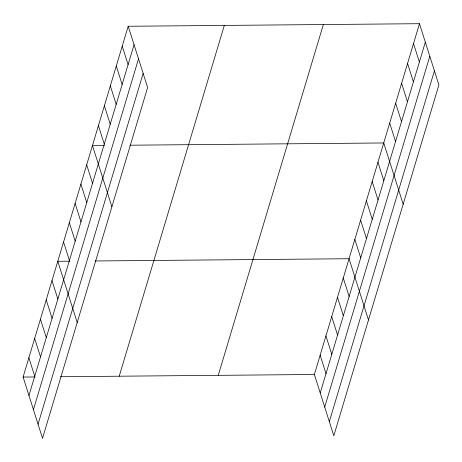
<?xml version="1.0" encoding="UTF-8"?>
<svg xmlns="http://www.w3.org/2000/svg" width="462" height="462" viewBox="0 0 462 462"><rect width="100%" height="100%" fill="white"/><g stroke="black" fill="none" stroke-linecap="round" stroke-linejoin="round"><path stroke-width="0.69" d="M128.193 26.265L147.626 87.509L42.527 438.305L23.1 377.061L128.193 26.265L419.473 23.695L438.9 84.939L333.807 435.735L314.374 374.491L419.473 23.695M28.956 395.512L134.049 44.722M33.431 409.638L138.531 58.841M38.051 424.185L143.145 73.389M119.219 376.212L224.318 25.416M218.255 375.34L323.348 24.544M320.23 392.948L425.329 42.152M324.711 407.068L429.804 56.272M329.325 421.615L434.419 70.819M104.476 145.426L92.464 145.536L111.891 206.78M129.92 145.207L383.737 142.966L403.17 204.21M69.797 261.192L57.779 261.296L77.212 322.545M95.241 260.966L349.058 258.726L368.485 319.975M23.1 377.061L35.118 376.952M60.557 376.726L314.374 374.491M413.519 43.572L419.369 62.029M407.559 63.45L413.415 81.907M401.605 83.333L407.461 101.784M395.651 103.211L401.507 121.668M389.697 123.088L395.547 141.545M377.956 162.26L383.812 180.717M372.181 181.554L378.031 200.011M366.401 200.849L372.251 219.3M360.62 220.143L366.476 238.594M354.839 239.432L360.695 257.888M343.278 278.02L349.133 296.477M337.497 297.314L343.353 315.771M331.716 316.609L337.572 335.066M325.935 335.903L331.791 354.36M320.154 355.197L326.01 373.654M122.239 46.142L128.095 64.599M116.285 66.02L122.141 84.477M110.331 85.897L116.181 104.354M104.372 105.781L110.227 124.232M98.418 125.658L104.273 144.115M86.683 164.83L92.539 183.287M80.902 184.124L86.758 202.575M75.121 203.419L80.977 221.87M69.34 222.707L75.196 241.164M63.56 242.001L69.416 260.458M52.004 280.59L57.854 299.047M46.223 299.884L52.073 318.341M40.442 319.178L46.298 337.635M34.662 338.473L40.517 356.93M28.881 357.767L34.737 376.224"/></g></svg>
